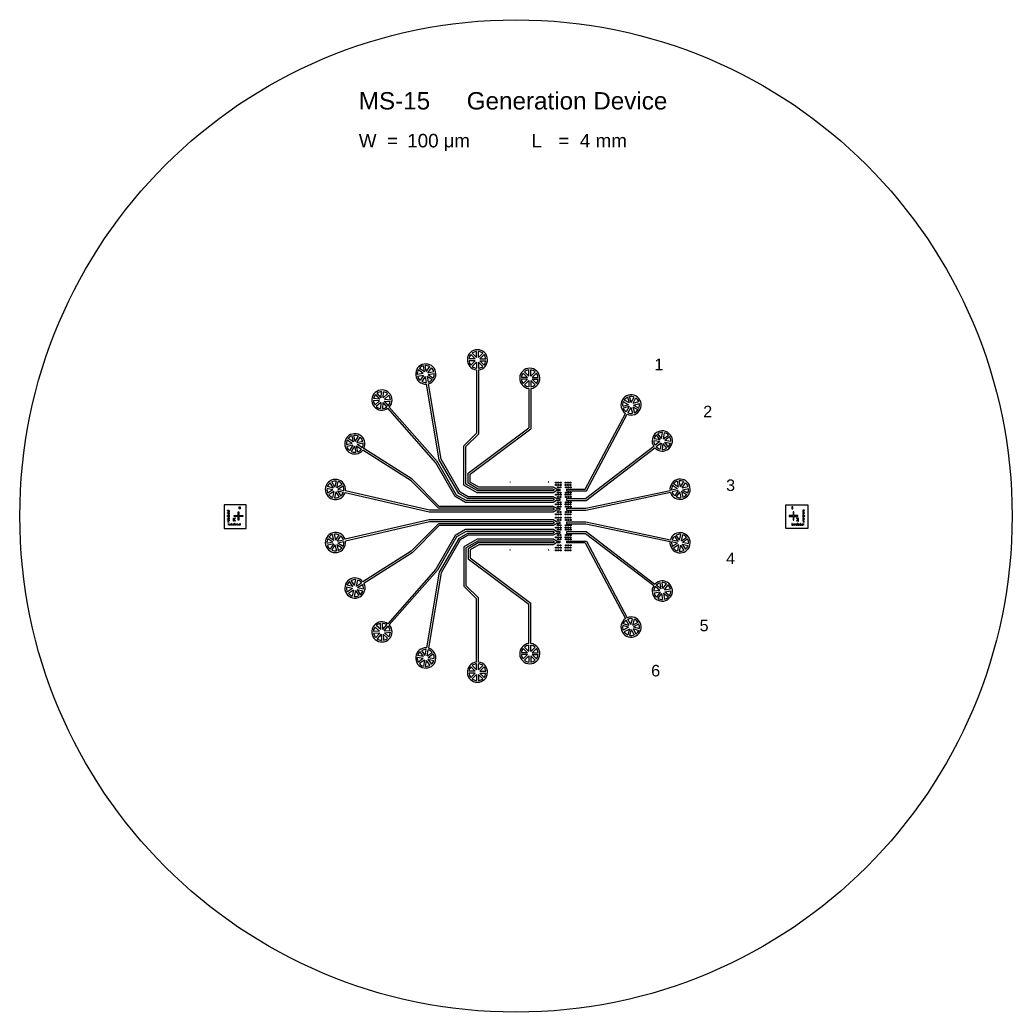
# Model space of a CAD drawing. Header units: millimetres. Extents: x 15269 to 283100, y 18919 to 179261.
# Drawn here: x 229350 to 280850, y 20715 to 72215 of the extents above; entities that cross this region are included whole.
import ezdxf

# ---------------------------------------------------------------- set-up
doc = ezdxf.new("R2010")
doc.units = ezdxf.units.MM
doc.layers.get('0').update_dxf_attribs({"color": 9})
doc.layers.add('Clear', color=140, linetype='Continuous')
doc.layers.add('Opaque', color=30, linetype='Continuous')
doc.styles.get("Standard").update_dxf_attribs({"font": 'arial.ttf'})

msp = doc.modelspace()

# ---------------------------------------------------------------- linework, layer by layer
msp.add_circle((255100, 46465), 25750)
at = {"layer": 'Clear'}
for p, q in [((253050, 54048), (253050, 50760)), ((253150, 54048), (253150, 50719)), ((251120, 49380), (250455, 53311)), ((251215, 49415), (250554, 53328)), ((255766, 53087), (255766, 51037)), ((255866, 53087), (255866, 50987)), ((250940, 49218), (248451, 52054)), ((251022, 49277), (248526, 52120)), ((258695, 47865), (260783, 51792)), ((258755, 47765), (260872, 51745)), ((252617, 48690), (255766, 51037)), ((252717, 48640), (255866, 50987)), ((252401, 50111), (253050, 50760)), ((252501, 50070), (253150, 50719)), ((249718, 48369), (247202, 49972)), ((252401, 48061), (252401, 50111)), ((252501, 48119), (252501, 50070)), ((258708, 47365), (262247, 50081)), ((258742, 47265), (262308, 50001)), ((249655, 48290), (247148, 49887)), ((251944, 47479), (250940, 49218)), ((252017, 47552), (251022, 49277)), ((252131, 47629), (251120, 49380)), ((252204, 47702), (251215, 49415)), ((252617, 48168), (252617, 48690)), ((252717, 48225), (252717, 48640)), ((251080, 46865), (249655, 48290)), ((251121, 46965), (249718, 48369)), ((253087, 47665), (252401, 48061)), ((253114, 47765), (252501, 48119)), ((253141, 47865), (252617, 48168)), ((253168, 47965), (252717, 48225)), ((257027, 47965), (253168, 47965)), ((257200, 47865), (257027, 47965)), ((250595, 46665), (246226, 47675)), ((250606, 46765), (246248, 47772)), ((252487, 47165), (251944, 47479)), ((252514, 47265), (252017, 47552)), ((252587, 47365), (252131, 47629)), ((252614, 47465), (252204, 47702)), ((257027, 47465), (252614, 47465)), ((257027, 47665), (253087, 47665)), ((257014, 47765), (253114, 47765)), ((257014, 47865), (253141, 47865)), ((257100, 47815), (257014, 47865)), ((257100, 47815), (257014, 47765)), ((257200, 47765), (257027, 47665)), ((257200, 47365), (257027, 47465)), ((257200, 47865), (257375, 47865)), ((257375, 47765), (257200, 47765)), ((257375, 47865), (257375, 47765)), ((257725, 47865), (257725, 47765)), ((257725, 47865), (258695, 47865)), ((257725, 47765), (258755, 47765)), ((258720, 46865), (263095, 47795)), ((258731, 46765), (263115, 47697)), ((239956, 47040), (239956, 45820)), ((241101, 47040), (239956, 47040)), ((241101, 45820), (241101, 47040)), ((257014, 46865), (251080, 46865)), ((257027, 46965), (251121, 46965)), ((257027, 47165), (252487, 47165)), ((257014, 47265), (252514, 47265)), ((257014, 47365), (252587, 47365)), ((257100, 47315), (257014, 47365)), ((257100, 47315), (257014, 47265)), ((257100, 46815), (257014, 46865)), ((257200, 47265), (257027, 47165)), ((257200, 46865), (257027, 46965)), ((257200, 47365), (257375, 47365)), ((257375, 47265), (257200, 47265)), ((257200, 46865), (257375, 46865)), ((257375, 47365), (257375, 47265)), ((257375, 46865), (257375, 46765)), ((257725, 47365), (257725, 47265)), ((257725, 47365), (258708, 47365)), ((257725, 47265), (258742, 47265)), ((257725, 46865), (257725, 46765)), ((257725, 46865), (258720, 46865)), ((269100, 47040), (270245, 47040)), ((269100, 45820), (269100, 47040)), ((270245, 47040), (270245, 45820)), ((257027, 46665), (250595, 46665)), ((257014, 46765), (250606, 46765)), ((257100, 46815), (257014, 46765)), ((257200, 46765), (257027, 46665)), ((257375, 46765), (257200, 46765)), ((257725, 46765), (258731, 46765)), ((250595, 46265), (246226, 45256)), ((250606, 46165), (246248, 45159)), ((251080, 46065), (249655, 44640)), ((251121, 45965), (249718, 44562)), ((257027, 46265), (250595, 46265)), ((257014, 46165), (250606, 46165)), ((257014, 46065), (251080, 46065)), ((257027, 45965), (251121, 45965)), ((257100, 46115), (257014, 46165)), ((257100, 46115), (257014, 46065)), ((257200, 46165), (257027, 46265)), ((257200, 46065), (257027, 45965)), ((257200, 46165), (257375, 46165)), ((257375, 46065), (257200, 46065)), ((257375, 46165), (257375, 46065)), ((257725, 46165), (257725, 46065)), ((257725, 46165), (258731, 46165)), ((257725, 46065), (258720, 46065)), ((258720, 46065), (263095, 45135)), ((258731, 46165), (263115, 45233)), ((239956, 45820), (241101, 45820)), ((251944, 45452), (250940, 43712)), ((252017, 45379), (251022, 43654)), ((252487, 45765), (251944, 45452)), ((252514, 45665), (252017, 45379)), ((252587, 45565), (252131, 45302)), ((252614, 45465), (252204, 45229)), ((257027, 45765), (252487, 45765)), ((257014, 45665), (252514, 45665)), ((257014, 45565), (252587, 45565)), ((257027, 45465), (252614, 45465)), ((257100, 45615), (257014, 45665)), ((257100, 45615), (257014, 45565)), ((257200, 45665), (257027, 45765)), ((257200, 45565), (257027, 45465)), ((257200, 45665), (257375, 45665)), ((257375, 45565), (257200, 45565)), ((257375, 45665), (257375, 45565)), ((257725, 45665), (257725, 45565)), ((257725, 45665), (258742, 45665)), ((257725, 45565), (258708, 45565)), ((258708, 45565), (262247, 42850)), ((258742, 45665), (262308, 42929)), ((270245, 45820), (269100, 45820)), ((252131, 45302), (251120, 43550)), ((252204, 45229), (251215, 43516)), ((253087, 45265), (252401, 44869)), ((252401, 44869), (252401, 42820)), ((253114, 45165), (252501, 44811)), ((252501, 44811), (252501, 42861)), ((253141, 45065), (252617, 44763)), ((253168, 44965), (252717, 44705)), ((257027, 45265), (253087, 45265)), ((257014, 45165), (253114, 45165)), ((257014, 45065), (253141, 45065)), ((257027, 44965), (253168, 44965)), ((257100, 45115), (257014, 45165)), ((257100, 45115), (257014, 45065)), ((257200, 45165), (257027, 45265)), ((257200, 45065), (257027, 44965)), ((257200, 45165), (257375, 45165)), ((257375, 45065), (257200, 45065)), ((257375, 45165), (257375, 45065)), ((257725, 45165), (257725, 45065)), ((257725, 45165), (258755, 45165)), ((258695, 45065), (257725, 45065)), ((258695, 45065), (260783, 41138)), ((258755, 45165), (260872, 41185)), ((249655, 44640), (247156, 43048)), ((249718, 44562), (247210, 42964)), ((252617, 44763), (252617, 44240)), ((252717, 44705), (252717, 44290)), ((252717, 44290), (255866, 41944)), ((252617, 44240), (255766, 41893)), ((250940, 43712), (248451, 40877)), ((251022, 43654), (248526, 40811)), ((251120, 43550), (250455, 39619)), ((251215, 43516), (250554, 39603)), ((252401, 42820), (253050, 42170)), ((252501, 42861), (253150, 42211)), ((253050, 38882), (253050, 42170)), ((253150, 38882), (253150, 42211)), ((255766, 39843), (255766, 41893)), ((255866, 39843), (255866, 41944))]:
    msp.add_line(p, q, dxfattribs=at)
for points in [[(257150, 48225), (257200, 48225), (257200, 48175), (257150, 48175)], [(257150, 48100), (257200, 48100), (257200, 48050), (257150, 48050)], [(257260, 47975), (257310, 47975), (257310, 47925), (257260, 47925)], [(257275, 48225), (257325, 48225), (257325, 48175), (257275, 48175)], [(257275, 48100), (257325, 48100), (257325, 48050), (257275, 48050)], [(257385, 47975), (257435, 47975), (257435, 47925), (257385, 47925)], [(257400, 48225), (257450, 48225), (257450, 48175), (257400, 48175)], [(257400, 48100), (257450, 48100), (257450, 48050), (257400, 48050)], [(257650, 48225), (257700, 48225), (257700, 48175), (257650, 48175)], [(257650, 48100), (257700, 48100), (257700, 48050), (257650, 48050)], [(257665, 47975), (257715, 47975), (257715, 47925), (257665, 47925)], [(257775, 48225), (257825, 48225), (257825, 48175), (257775, 48175)], [(257775, 48100), (257825, 48100), (257825, 48050), (257775, 48050)], [(257790, 47975), (257840, 47975), (257840, 47925), (257790, 47925)], [(257900, 48225), (257950, 48225), (257950, 48175), (257900, 48175)], [(257900, 48100), (257950, 48100), (257950, 48050), (257900, 48050)], [(257915, 47975), (257965, 47975), (257965, 47925), (257915, 47925)], [(257150, 47590), (257200, 47590), (257200, 47540), (257150, 47540)], [(257260, 47705), (257310, 47705), (257310, 47655), (257260, 47655)], [(257260, 47475), (257310, 47475), (257310, 47425), (257260, 47425)], [(257275, 47590), (257325, 47590), (257325, 47540), (257275, 47540)], [(257385, 47705), (257435, 47705), (257435, 47655), (257385, 47655)], [(257385, 47475), (257435, 47475), (257435, 47425), (257385, 47425)], [(257400, 47590), (257450, 47590), (257450, 47540), (257400, 47540)], [(257650, 47590), (257700, 47590), (257700, 47540), (257650, 47540)], [(257665, 47705), (257715, 47705), (257715, 47655), (257665, 47655)], [(257665, 47475), (257715, 47475), (257715, 47425), (257665, 47425)], [(257775, 47590), (257825, 47590), (257825, 47540), (257775, 47540)], [(257790, 47705), (257840, 47705), (257840, 47655), (257790, 47655)], [(257790, 47475), (257840, 47475), (257840, 47425), (257790, 47425)], [(257900, 47590), (257950, 47590), (257950, 47540), (257900, 47540)], [(257915, 47705), (257965, 47705), (257965, 47655), (257915, 47655)], [(257915, 47475), (257965, 47475), (257965, 47425), (257915, 47425)], [(257150, 47090), (257200, 47090), (257200, 47040), (257150, 47040)], [(257260, 47205), (257310, 47205), (257310, 47155), (257260, 47155)], [(257260, 46975), (257310, 46975), (257310, 46925), (257260, 46925)], [(257275, 47090), (257325, 47090), (257325, 47040), (257275, 47040)], [(257385, 47205), (257435, 47205), (257435, 47155), (257385, 47155)], [(257385, 46975), (257435, 46975), (257435, 46925), (257385, 46925)], [(257400, 47090), (257450, 47090), (257450, 47040), (257400, 47040)], [(257650, 47090), (257700, 47090), (257700, 47040), (257650, 47040)], [(257665, 47205), (257715, 47205), (257715, 47155), (257665, 47155)], [(257665, 46975), (257715, 46975), (257715, 46925), (257665, 46925)], [(257775, 47090), (257825, 47090), (257825, 47040), (257775, 47040)], [(257790, 47205), (257840, 47205), (257840, 47155), (257790, 47155)], [(257790, 46975), (257840, 46975), (257840, 46925), (257790, 46925)], [(257900, 47090), (257950, 47090), (257950, 47040), (257900, 47040)], [(257915, 47205), (257965, 47205), (257965, 47155), (257915, 47155)], [(257915, 46975), (257965, 46975), (257965, 46925), (257915, 46925)], [(257150, 46580), (257200, 46580), (257200, 46530), (257150, 46530)], [(257150, 46400), (257200, 46400), (257200, 46350), (257150, 46350)], [(257260, 46705), (257310, 46705), (257310, 46655), (257260, 46655)], [(257275, 46580), (257325, 46580), (257325, 46530), (257275, 46530)], [(257275, 46400), (257325, 46400), (257325, 46350), (257275, 46350)], [(257385, 46705), (257435, 46705), (257435, 46655), (257385, 46655)], [(257400, 46580), (257450, 46580), (257450, 46530), (257400, 46530)], [(257400, 46400), (257450, 46400), (257450, 46350), (257400, 46350)], [(257650, 46580), (257700, 46580), (257700, 46530), (257650, 46530)], [(257650, 46400), (257700, 46400), (257700, 46350), (257650, 46350)], [(257665, 46705), (257715, 46705), (257715, 46655), (257665, 46655)], [(257775, 46580), (257825, 46580), (257825, 46530), (257775, 46530)], [(257775, 46400), (257825, 46400), (257825, 46350), (257775, 46350)], [(257790, 46705), (257840, 46705), (257840, 46655), (257790, 46655)], [(257900, 46580), (257950, 46580), (257950, 46530), (257900, 46530)], [(257900, 46400), (257950, 46400), (257950, 46350), (257900, 46350)], [(257915, 46705), (257965, 46705), (257965, 46655), (257915, 46655)], [(257150, 45890), (257200, 45890), (257200, 45840), (257150, 45840)], [(257260, 46275), (257310, 46275), (257310, 46225), (257260, 46225)], [(257260, 46005), (257310, 46005), (257310, 45955), (257260, 45955)], [(257275, 45890), (257325, 45890), (257325, 45840), (257275, 45840)], [(257385, 46275), (257435, 46275), (257435, 46225), (257385, 46225)], [(257385, 46005), (257435, 46005), (257435, 45955), (257385, 45955)], [(257400, 45890), (257450, 45890), (257450, 45840), (257400, 45840)], [(257650, 45890), (257700, 45890), (257700, 45840), (257650, 45840)], [(257665, 46275), (257715, 46275), (257715, 46225), (257665, 46225)], [(257665, 46005), (257715, 46005), (257715, 45955), (257665, 45955)], [(257775, 45890), (257825, 45890), (257825, 45840), (257775, 45840)], [(257790, 46275), (257840, 46275), (257840, 46225), (257790, 46225)], [(257790, 46005), (257840, 46005), (257840, 45955), (257790, 45955)], [(257900, 45890), (257950, 45890), (257950, 45840), (257900, 45840)], [(257915, 46275), (257965, 46275), (257965, 46225), (257915, 46225)], [(257915, 46005), (257965, 46005), (257965, 45955), (257915, 45955)], [(257150, 45390), (257200, 45390), (257200, 45340), (257150, 45340)], [(257260, 45775), (257310, 45775), (257310, 45725), (257260, 45725)], [(257260, 45505), (257310, 45505), (257310, 45455), (257260, 45455)], [(257275, 45390), (257325, 45390), (257325, 45340), (257275, 45340)], [(257385, 45775), (257435, 45775), (257435, 45725), (257385, 45725)], [(257385, 45505), (257435, 45505), (257435, 45455), (257385, 45455)], [(257400, 45390), (257450, 45390), (257450, 45340), (257400, 45340)], [(257650, 45390), (257700, 45390), (257700, 45340), (257650, 45340)], [(257665, 45775), (257715, 45775), (257715, 45725), (257665, 45725)], [(257665, 45505), (257715, 45505), (257715, 45455), (257665, 45455)], [(257775, 45390), (257825, 45390), (257825, 45340), (257775, 45340)], [(257790, 45775), (257840, 45775), (257840, 45725), (257790, 45725)], [(257790, 45505), (257840, 45505), (257840, 45455), (257790, 45455)], [(257900, 45390), (257950, 45390), (257950, 45340), (257900, 45340)], [(257915, 45775), (257965, 45775), (257965, 45725), (257915, 45725)], [(257915, 45505), (257965, 45505), (257965, 45455), (257915, 45455)], [(257150, 44840), (257200, 44840), (257200, 44790), (257150, 44790)], [(257260, 45275), (257310, 45275), (257310, 45225), (257260, 45225)], [(257260, 44965), (257310, 44965), (257310, 44915), (257260, 44915)], [(257275, 44840), (257325, 44840), (257325, 44790), (257275, 44790)], [(257385, 45275), (257435, 45275), (257435, 45225), (257385, 45225)], [(257385, 44965), (257435, 44965), (257435, 44915), (257385, 44915)], [(257400, 44840), (257450, 44840), (257450, 44790), (257400, 44790)], [(257650, 44840), (257700, 44840), (257700, 44790), (257650, 44790)], [(257665, 45275), (257715, 45275), (257715, 45225), (257665, 45225)], [(257665, 44965), (257715, 44965), (257715, 44915), (257665, 44915)], [(257775, 44840), (257825, 44840), (257825, 44790), (257775, 44790)], [(257790, 45275), (257840, 45275), (257840, 45225), (257790, 45225)], [(257790, 44965), (257840, 44965), (257840, 44915), (257790, 44915)], [(257900, 44840), (257950, 44840), (257950, 44790), (257900, 44790)], [(257915, 45275), (257965, 45275), (257965, 45225), (257915, 45225)], [(257915, 44965), (257965, 44965), (257965, 44915), (257915, 44915)], [(257150, 44715), (257200, 44715), (257200, 44665), (257150, 44665)], [(257275, 44715), (257325, 44715), (257325, 44665), (257275, 44665)], [(257400, 44715), (257450, 44715), (257450, 44665), (257400, 44665)], [(257650, 44715), (257700, 44715), (257700, 44665), (257650, 44665)], [(257775, 44715), (257825, 44715), (257825, 44665), (257775, 44665)], [(257900, 44715), (257950, 44715), (257950, 44665), (257900, 44665)]]:
    msp.add_lwpolyline(points, close=True, dxfattribs=at)
for centre, start, end in [((253100, 54571), 275.465, 264.535), ((250417, 53835), 285.0601, 274.13), ((255816, 53610), 275.465, 264.535), ((248144, 52480), 316.7351, 305.8051), ((261073, 52230), 247.465, 236.535), ((246734, 50210), 332.962, 322.032), ((262692, 50359), 222.965, 212.035), ((245728, 47841), 352.4577, 341.5276), ((263616, 47855), 197.465, 186.535), ((245728, 45090), 18.4724, 7.5423), ((263616, 45076), 173.465, 162.535), ((246742, 42725), 37.968, 27.038), ((262692, 42571), 147.965, 137.035), ((261073, 40701), 123.465, 112.535), ((248144, 40451), 54.1949, 43.2649), ((255816, 39321), 95.465, 84.535), ((250417, 39096), 85.87, 74.9399), ((253100, 38360), 95.465, 84.535)]:
    msp.add_arc(centre, 525, start, end, dxfattribs=at)
at = {"layer": 'Opaque'}
for p, q in [((252980, 54621), (252664, 54621)), ((252980, 54621), (252757, 54844)), ((253050, 54691), (252827, 54915)), ((253050, 54691), (253050, 55007)), ((253150, 54691), (253150, 55007)), ((253150, 54691), (253374, 54915)), ((253221, 54621), (253444, 54844)), ((253221, 54621), (253537, 54621)), ((250348, 53945), (250090, 54128)), ((250348, 53945), (250295, 54257)), ((250446, 53962), (250394, 54273)), ((250446, 53962), (250629, 54219)), ((250528, 53904), (250711, 54161)), ((252980, 54521), (252664, 54521)), ((252980, 54521), (252757, 54297)), ((253050, 54450), (252827, 54227)), ((253050, 54450), (253050, 54134)), ((253150, 54450), (253374, 54227)), ((253150, 54450), (253150, 54134)), ((253221, 54521), (253444, 54297)), ((253221, 54521), (253537, 54521)), ((250290, 53864), (249979, 53811)), ((250307, 53765), (249995, 53713)), ((250290, 53864), (250033, 54047)), ((250307, 53765), (250124, 53508)), ((250388, 53708), (250205, 53450)), ((250388, 53708), (250441, 53396)), ((250487, 53724), (250744, 53541)), ((250487, 53724), (250539, 53413)), ((250528, 53904), (250839, 53957)), ((250544, 53806), (250856, 53858)), ((250544, 53806), (250802, 53623)), ((255695, 53660), (255379, 53660)), ((255695, 53560), (255379, 53560)), ((255695, 53660), (255472, 53883)), ((255695, 53560), (255472, 53337)), ((255766, 53730), (255543, 53954)), ((255766, 53730), (255766, 54046)), ((255866, 53730), (255866, 54046)), ((255866, 53730), (256089, 53954)), ((255936, 53660), (256160, 53883)), ((255936, 53660), (256252, 53660)), ((255936, 53560), (256160, 53337)), ((255936, 53560), (256252, 53560)), ((255766, 53489), (255543, 53266)), ((255766, 53489), (255766, 53174)), ((255866, 53489), (256089, 53266)), ((255866, 53489), (255866, 53174)), ((248027, 52537), (247712, 52558)), ((248027, 52537), (247819, 52775)), ((248102, 52603), (247894, 52841)), ((248102, 52603), (248123, 52918)), ((248202, 52597), (248222, 52912)), ((248202, 52597), (248439, 52805)), ((248268, 52522), (248505, 52730)), ((260990, 52331), (260897, 52633)), ((261085, 52360), (260993, 52662)), ((261085, 52360), (261234, 52639)), ((261173, 52313), (261322, 52592)), ((248021, 52438), (247705, 52458)), ((248021, 52438), (247783, 52229)), ((248086, 52363), (247849, 52154)), ((248086, 52363), (248066, 52047)), ((248186, 52356), (248165, 52041)), ((248186, 52356), (248394, 52119)), ((248261, 52422), (248576, 52401)), ((248261, 52422), (248469, 52185)), ((248268, 52522), (248583, 52501)), ((260943, 52242), (260641, 52150)), ((260943, 52242), (260664, 52391)), ((260972, 52147), (260670, 52055)), ((260990, 52331), (260711, 52479)), ((260972, 52147), (260824, 51868)), ((261060, 52100), (260912, 51821)), ((261060, 52100), (261153, 51798)), ((261156, 52129), (261435, 51981)), ((261156, 52129), (261248, 51827)), ((261173, 52313), (261475, 52405)), ((261203, 52217), (261505, 52310)), ((261203, 52217), (261481, 52069)), ((246659, 50317), (246393, 50487)), ((246659, 50317), (246591, 50626)), ((246757, 50339), (246688, 50647)), ((246757, 50339), (246926, 50605)), ((246841, 50285), (247011, 50552)), ((262579, 50424), (262387, 50675)), ((262658, 50485), (262466, 50736)), ((262658, 50485), (262700, 50798)), ((262757, 50472), (262799, 50785)), ((262757, 50472), (263008, 50664)), ((262818, 50393), (263069, 50585)), ((246605, 50233), (246297, 50165)), ((246627, 50136), (246319, 50067)), ((246605, 50233), (246339, 50403)), ((246627, 50136), (246457, 49869)), ((246711, 50082), (246542, 49816)), ((246711, 50082), (246780, 49774)), ((246809, 50104), (246877, 49795)), ((246809, 50104), (247075, 49934)), ((246841, 50285), (247149, 50354)), ((246862, 50188), (247171, 50256)), ((246862, 50188), (247129, 50018)), ((262566, 50325), (262253, 50367)), ((262579, 50424), (262266, 50465)), ((262566, 50325), (262316, 50133)), ((262627, 50246), (262376, 50054)), ((262627, 50246), (262586, 49933)), ((262726, 50233), (262685, 49920)), ((262726, 50233), (262918, 49982)), ((262805, 50294), (262997, 50043)), ((262805, 50294), (263118, 50253)), ((262818, 50393), (263131, 50352)), ((245622, 47917), (245314, 47988)), ((245622, 47917), (245454, 48185)), ((245706, 47969), (245539, 48237)), ((245706, 47969), (245777, 48277)), ((245803, 47947), (245875, 48255)), ((245803, 47947), (246071, 48114)), ((245856, 47862), (246124, 48030)), ((263488, 47879), (263223, 48051)), ((263542, 47962), (263277, 48134)), ((263542, 47962), (263477, 48271)), ((263640, 47983), (263574, 48292)), ((263640, 47983), (263812, 48248)), ((263724, 47929), (263896, 48194)), ((263724, 47929), (264033, 47994)), ((263744, 47831), (264053, 47897)), ((245599, 47819), (245291, 47890)), ((245599, 47819), (245331, 47652)), ((245652, 47735), (245384, 47567)), ((245652, 47735), (245581, 47427)), ((245749, 47712), (245678, 47404)), ((245749, 47712), (245917, 47444)), ((245834, 47765), (246001, 47497)), ((245834, 47765), (246142, 47694)), ((245856, 47862), (246164, 47791)), ((263488, 47879), (263179, 47813)), ((263509, 47781), (263200, 47715)), ((263509, 47781), (263337, 47516)), ((263592, 47727), (263420, 47462)), ((263592, 47727), (263658, 47418)), ((263690, 47747), (263756, 47438)), ((263690, 47747), (263955, 47575)), ((263744, 47831), (264009, 47659)), ((240733, 46840), (240733, 46940)), ((240733, 46940), (240745, 46940)), ((240745, 46940), (240745, 46840)), ((240770, 46840), (240770, 46940)), ((240770, 46940), (240782, 46940)), ((240782, 46940), (240782, 46840)), ((269431, 46940), (269419, 46940)), ((269419, 46940), (269419, 46840)), ((269431, 46840), (269431, 46940)), ((269468, 46940), (269456, 46940)), ((269456, 46940), (269456, 46840)), ((269468, 46840), (269468, 46940)), ((240106, 46459), (240106, 46471)), ((240106, 46471), (240206, 46471)), ((240206, 46459), (240106, 46459)), ((240131, 46759), (240131, 46771)), ((240131, 46771), (240206, 46771)), ((240206, 46759), (240131, 46759)), ((240131, 46609), (240131, 46621)), ((240131, 46621), (240206, 46621)), ((240206, 46609), (240131, 46609)), ((240156, 46729), (240156, 46741)), ((240156, 46741), (240206, 46741)), ((240206, 46729), (240156, 46729)), ((240156, 46699), (240156, 46711)), ((240156, 46711), (240206, 46711)), ((240206, 46699), (240156, 46699)), ((240156, 46669), (240156, 46681)), ((240156, 46681), (240206, 46681)), ((240206, 46669), (240156, 46669)), ((240156, 46639), (240156, 46651)), ((240156, 46651), (240206, 46651)), ((240206, 46639), (240156, 46639)), ((240156, 46579), (240156, 46591)), ((240156, 46591), (240206, 46591)), ((240206, 46579), (240156, 46579)), ((240156, 46549), (240156, 46561)), ((240156, 46561), (240206, 46561)), ((240206, 46549), (240156, 46549)), ((240156, 46519), (240156, 46531)), ((240156, 46531), (240206, 46531)), ((240206, 46519), (240156, 46519)), ((240156, 46489), (240156, 46501)), ((240156, 46501), (240206, 46501)), ((240206, 46489), (240156, 46489)), ((240156, 46429), (240156, 46441)), ((240156, 46441), (240206, 46441)), ((240206, 46429), (240156, 46429)), ((240156, 46399), (240156, 46411)), ((240156, 46411), (240206, 46411)), ((240206, 46399), (240156, 46399)), ((240156, 46369), (240156, 46381)), ((240156, 46381), (240206, 46381)), ((240206, 46369), (240156, 46369)), ((240156, 46339), (240156, 46351)), ((240156, 46351), (240206, 46351)), ((240206, 46771), (240206, 46759)), ((240206, 46741), (240206, 46729)), ((240206, 46711), (240206, 46699)), ((240206, 46681), (240206, 46669)), ((240206, 46651), (240206, 46639)), ((240206, 46621), (240206, 46609)), ((240206, 46591), (240206, 46579)), ((240206, 46561), (240206, 46549)), ((240206, 46531), (240206, 46519)), ((240206, 46501), (240206, 46489)), ((240206, 46471), (240206, 46459)), ((240206, 46441), (240206, 46429)), ((240206, 46411), (240206, 46399)), ((240206, 46381), (240206, 46369)), ((240206, 46351), (240206, 46339)), ((240432, 46352), (240452, 46352)), ((240432, 46202), (240432, 46352)), ((240452, 46291), (240523, 46362)), ((240452, 46352), (240452, 46291)), ((240474, 46487), (240674, 46487)), ((240474, 46443), (240474, 46487)), ((240674, 46443), (240474, 46443)), ((240523, 46362), (240537, 46348)), ((240674, 46487), (240674, 46687)), ((240674, 46687), (240718, 46687)), ((240674, 46243), (240674, 46443)), ((240718, 46687), (240718, 46487)), ((240718, 46487), (240918, 46487)), ((240918, 46443), (240718, 46443)), ((240718, 46443), (240718, 46243)), ((240745, 46840), (240733, 46840)), ((240782, 46840), (240770, 46840)), ((240918, 46487), (240918, 46443)), ((269483, 46487), (269283, 46487)), ((269283, 46487), (269283, 46443)), ((269283, 46443), (269483, 46443)), ((269419, 46840), (269431, 46840)), ((269456, 46840), (269468, 46840)), ((269527, 46687), (269483, 46687)), ((269483, 46687), (269483, 46487)), ((269483, 46443), (269483, 46243)), ((269527, 46487), (269527, 46687)), ((269727, 46487), (269527, 46487)), ((269527, 46243), (269527, 46443)), ((269527, 46443), (269727, 46443)), ((269677, 46362), (269663, 46348)), ((269748, 46291), (269677, 46362)), ((269727, 46443), (269727, 46487)), ((269768, 46352), (269748, 46352)), ((269748, 46352), (269748, 46291)), ((269768, 46202), (269768, 46352)), ((270070, 46771), (269995, 46771)), ((269995, 46771), (269995, 46759)), ((269995, 46759), (270070, 46759)), ((270045, 46741), (269995, 46741)), ((269995, 46741), (269995, 46729)), ((269995, 46729), (270045, 46729)), ((270045, 46711), (269995, 46711)), ((269995, 46711), (269995, 46699)), ((269995, 46699), (270045, 46699)), ((270045, 46681), (269995, 46681)), ((269995, 46681), (269995, 46669)), ((269995, 46669), (270045, 46669)), ((270045, 46651), (269995, 46651)), ((269995, 46651), (269995, 46639)), ((269995, 46639), (270045, 46639)), ((270070, 46621), (269995, 46621)), ((269995, 46621), (269995, 46609)), ((269995, 46609), (270070, 46609)), ((270045, 46591), (269995, 46591)), ((269995, 46591), (269995, 46579)), ((269995, 46579), (270045, 46579)), ((270045, 46561), (269995, 46561)), ((269995, 46561), (269995, 46549)), ((269995, 46549), (270045, 46549)), ((270045, 46531), (269995, 46531)), ((269995, 46531), (269995, 46519)), ((269995, 46519), (270045, 46519)), ((270045, 46501), (269995, 46501)), ((269995, 46501), (269995, 46489)), ((269995, 46489), (270045, 46489)), ((270095, 46471), (269995, 46471)), ((269995, 46471), (269995, 46459)), ((269995, 46459), (270095, 46459)), ((270045, 46441), (269995, 46441)), ((269995, 46441), (269995, 46429)), ((269995, 46429), (270045, 46429)), ((270045, 46411), (269995, 46411)), ((269995, 46411), (269995, 46399)), ((269995, 46399), (270045, 46399)), ((270045, 46381), (269995, 46381)), ((269995, 46381), (269995, 46369)), ((269995, 46369), (270045, 46369)), ((270045, 46351), (269995, 46351)), ((269995, 46351), (269995, 46339)), ((270045, 46729), (270045, 46741)), ((270045, 46699), (270045, 46711)), ((270045, 46669), (270045, 46681)), ((270045, 46639), (270045, 46651)), ((270045, 46579), (270045, 46591)), ((270045, 46549), (270045, 46561)), ((270045, 46519), (270045, 46531)), ((270045, 46489), (270045, 46501)), ((270045, 46429), (270045, 46441)), ((270045, 46399), (270045, 46411)), ((270045, 46369), (270045, 46381)), ((270045, 46339), (270045, 46351)), ((270070, 46759), (270070, 46771)), ((270070, 46609), (270070, 46621)), ((270095, 46459), (270095, 46471)), ((240131, 46309), (240131, 46321)), ((240131, 46321), (240206, 46321)), ((240206, 46309), (240131, 46309)), ((240131, 46159), (240131, 46171)), ((240131, 46171), (240206, 46171)), ((240206, 46159), (240131, 46159)), ((240206, 46339), (240156, 46339)), ((240156, 46279), (240156, 46291)), ((240156, 46291), (240206, 46291)), ((240206, 46279), (240156, 46279)), ((240156, 46249), (240156, 46261)), ((240156, 46261), (240206, 46261)), ((240206, 46249), (240156, 46249)), ((240156, 46219), (240156, 46231)), ((240156, 46231), (240206, 46231)), ((240206, 46219), (240156, 46219)), ((240156, 46189), (240156, 46201)), ((240156, 46201), (240206, 46201)), ((240206, 46189), (240156, 46189)), ((240171, 45995), (240171, 46070)), ((240171, 46070), (240183, 46070)), ((240183, 45995), (240171, 45995)), ((240183, 46070), (240183, 45995)), ((240201, 45995), (240201, 46045)), ((240201, 46045), (240213, 46045)), ((240213, 45995), (240201, 45995)), ((240206, 46321), (240206, 46309)), ((240206, 46291), (240206, 46279)), ((240206, 46261), (240206, 46249)), ((240206, 46231), (240206, 46219)), ((240206, 46201), (240206, 46189)), ((240206, 46171), (240206, 46159)), ((240213, 46045), (240213, 45995)), ((240231, 45995), (240231, 46045)), ((240231, 46045), (240243, 46045)), ((240243, 45995), (240231, 45995)), ((240243, 46045), (240243, 45995)), ((240261, 45995), (240261, 46045)), ((240261, 46045), (240273, 46045)), ((240273, 45995), (240261, 45995)), ((240273, 46045), (240273, 45995)), ((240291, 45995), (240291, 46045)), ((240291, 46045), (240303, 46045)), ((240303, 45995), (240291, 45995)), ((240303, 46045), (240303, 45995)), ((240321, 45995), (240321, 46070)), ((240321, 46070), (240333, 46070)), ((240333, 45995), (240321, 45995)), ((240333, 46070), (240333, 45995)), ((240351, 45995), (240351, 46045)), ((240351, 46045), (240363, 46045)), ((240363, 45995), (240351, 45995)), ((240363, 46045), (240363, 45995)), ((240381, 45995), (240381, 46045)), ((240381, 46045), (240393, 46045)), ((240393, 45995), (240381, 45995)), ((240393, 46045), (240393, 45995)), ((240411, 45995), (240411, 46045)), ((240411, 46045), (240423, 46045)), ((240423, 45995), (240411, 45995)), ((240423, 46045), (240423, 45995)), ((240452, 46202), (240432, 46202)), ((240441, 45995), (240441, 46045)), ((240441, 46045), (240453, 46045)), ((240453, 45995), (240441, 45995)), ((240452, 46263), (240452, 46202)), ((240452, 46263), (240523, 46192)), ((240453, 46045), (240453, 45995)), ((240467, 46277), (240537, 46348)), ((240467, 46277), (240537, 46206)), ((240471, 45995), (240471, 46095)), ((240471, 46095), (240483, 46095)), ((240483, 45995), (240471, 45995)), ((240483, 46095), (240483, 45995)), ((240501, 45995), (240501, 46045)), ((240501, 46045), (240513, 46045)), ((240513, 45995), (240501, 45995)), ((240513, 46045), (240513, 45995)), ((240523, 46192), (240537, 46206)), ((240531, 45995), (240531, 46045)), ((240531, 46045), (240543, 46045)), ((240543, 45995), (240531, 45995)), ((240543, 46045), (240543, 45995)), ((240561, 45995), (240561, 46045)), ((240561, 46045), (240573, 46045)), ((240573, 45995), (240561, 45995)), ((240573, 46045), (240573, 45995)), ((240591, 45995), (240591, 46045)), ((240591, 46045), (240603, 46045)), ((240603, 45995), (240591, 45995)), ((240603, 46045), (240603, 45995)), ((240621, 45995), (240621, 46070)), ((240621, 46070), (240633, 46070)), ((240633, 45995), (240621, 45995)), ((240633, 46070), (240633, 45995)), ((240651, 45995), (240651, 46045)), ((240651, 46045), (240663, 46045)), ((240663, 45995), (240651, 45995)), ((240663, 46045), (240663, 45995)), ((240718, 46243), (240674, 46243)), ((240681, 45995), (240681, 46045)), ((240681, 46045), (240693, 46045)), ((240693, 45995), (240681, 45995)), ((240693, 46045), (240693, 45995)), ((240711, 45995), (240711, 46045)), ((240711, 46045), (240723, 46045)), ((240723, 45995), (240711, 45995)), ((240723, 46045), (240723, 45995)), ((240741, 45995), (240741, 46045)), ((240741, 46045), (240753, 46045)), ((240753, 45995), (240741, 45995)), ((240753, 46045), (240753, 45995)), ((240771, 45995), (240771, 46070)), ((240771, 46070), (240783, 46070)), ((240783, 45995), (240771, 45995)), ((240783, 46070), (240783, 45995)), ((269430, 46070), (269418, 46070)), ((269418, 46070), (269418, 45995)), ((269418, 45995), (269430, 45995)), ((269430, 45995), (269430, 46070)), ((269460, 46045), (269448, 46045)), ((269448, 46045), (269448, 45995)), ((269448, 45995), (269460, 45995)), ((269460, 45995), (269460, 46045)), ((269490, 46045), (269478, 46045)), ((269478, 46045), (269478, 45995)), ((269478, 45995), (269490, 45995)), ((269483, 46243), (269527, 46243)), ((269490, 45995), (269490, 46045)), ((269520, 46045), (269508, 46045)), ((269508, 46045), (269508, 45995)), ((269508, 45995), (269520, 45995)), ((269520, 45995), (269520, 46045)), ((269550, 46045), (269538, 46045)), ((269538, 46045), (269538, 45995)), ((269538, 45995), (269550, 45995)), ((269550, 45995), (269550, 46045)), ((269580, 46070), (269568, 46070)), ((269568, 46070), (269568, 45995)), ((269568, 45995), (269580, 45995)), ((269580, 45995), (269580, 46070)), ((269610, 46045), (269598, 46045)), ((269598, 46045), (269598, 45995)), ((269598, 45995), (269610, 45995)), ((269610, 45995), (269610, 46045)), ((269640, 46045), (269628, 46045)), ((269628, 46045), (269628, 45995)), ((269628, 45995), (269640, 45995)), ((269640, 45995), (269640, 46045)), ((269670, 46045), (269658, 46045)), ((269658, 46045), (269658, 45995)), ((269658, 45995), (269670, 45995)), ((269734, 46277), (269663, 46348)), ((269734, 46277), (269663, 46206)), ((269677, 46192), (269663, 46206)), ((269670, 45995), (269670, 46045)), ((269748, 46263), (269677, 46192)), ((269700, 46045), (269688, 46045)), ((269688, 46045), (269688, 45995)), ((269688, 45995), (269700, 45995)), ((269700, 45995), (269700, 46045)), ((269730, 46095), (269718, 46095)), ((269718, 46095), (269718, 45995)), ((269718, 45995), (269730, 45995)), ((269730, 45995), (269730, 46095)), ((269748, 46263), (269748, 46202)), ((269748, 46202), (269768, 46202)), ((269760, 46045), (269748, 46045)), ((269748, 46045), (269748, 45995)), ((269748, 45995), (269760, 45995)), ((269760, 45995), (269760, 46045)), ((269790, 46045), (269778, 46045)), ((269778, 46045), (269778, 45995)), ((269778, 45995), (269790, 45995)), ((269790, 45995), (269790, 46045)), ((269820, 46045), (269808, 46045)), ((269808, 46045), (269808, 45995)), ((269808, 45995), (269820, 45995)), ((269820, 45995), (269820, 46045)), ((269850, 46045), (269838, 46045)), ((269838, 46045), (269838, 45995)), ((269838, 45995), (269850, 45995)), ((269850, 45995), (269850, 46045)), ((269880, 46070), (269868, 46070)), ((269868, 46070), (269868, 45995)), ((269868, 45995), (269880, 45995)), ((269880, 45995), (269880, 46070)), ((269910, 46045), (269898, 46045)), ((269898, 46045), (269898, 45995)), ((269898, 45995), (269910, 45995)), ((269910, 45995), (269910, 46045)), ((269940, 46045), (269928, 46045)), ((269928, 46045), (269928, 45995)), ((269928, 45995), (269940, 45995)), ((269940, 45995), (269940, 46045)), ((269970, 46045), (269958, 46045)), ((269958, 46045), (269958, 45995)), ((269958, 45995), (269970, 45995)), ((269970, 45995), (269970, 46045)), ((270000, 46045), (269988, 46045)), ((269988, 46045), (269988, 45995)), ((269988, 45995), (270000, 45995)), ((269995, 46339), (270045, 46339)), ((270070, 46321), (269995, 46321)), ((269995, 46321), (269995, 46309)), ((269995, 46309), (270070, 46309)), ((270045, 46291), (269995, 46291)), ((269995, 46291), (269995, 46279)), ((269995, 46279), (270045, 46279)), ((270045, 46261), (269995, 46261)), ((269995, 46261), (269995, 46249)), ((269995, 46249), (270045, 46249)), ((270045, 46231), (269995, 46231)), ((269995, 46231), (269995, 46219)), ((269995, 46219), (270045, 46219)), ((270045, 46201), (269995, 46201)), ((269995, 46201), (269995, 46189)), ((269995, 46189), (270045, 46189)), ((270070, 46171), (269995, 46171)), ((269995, 46171), (269995, 46159)), ((269995, 46159), (270070, 46159)), ((270000, 45995), (270000, 46045)), ((270030, 46070), (270018, 46070)), ((270018, 46070), (270018, 45995)), ((270018, 45995), (270030, 45995)), ((270030, 45995), (270030, 46070)), ((270045, 46279), (270045, 46291)), ((270045, 46249), (270045, 46261)), ((270045, 46219), (270045, 46231)), ((270045, 46189), (270045, 46201)), ((270070, 46309), (270070, 46321)), ((270070, 46159), (270070, 46171)), ((245652, 45196), (245384, 45363)), ((245652, 45196), (245581, 45504)), ((245749, 45218), (245678, 45526)), ((245749, 45218), (245917, 45486)), ((245834, 45165), (246001, 45433)), ((263509, 45150), (263337, 45415)), ((263592, 45204), (263420, 45469)), ((263592, 45204), (263658, 45513)), ((263690, 45183), (263756, 45492)), ((263690, 45183), (263955, 45355)), ((245599, 45111), (245291, 45040)), ((245622, 45014), (245314, 44943)), ((245599, 45111), (245331, 45279)), ((245622, 45014), (245454, 44746)), ((245706, 44961), (245539, 44693)), ((245706, 44961), (245777, 44653)), ((245803, 44983), (246071, 44816)), ((245803, 44983), (245875, 44676)), ((245834, 45165), (246142, 45236)), ((245856, 45068), (246164, 45139)), ((245856, 45068), (246124, 44901)), ((263488, 45052), (263179, 45118)), ((263509, 45150), (263200, 45215)), ((263488, 45052), (263223, 44880)), ((263542, 44968), (263277, 44796)), ((263542, 44968), (263477, 44659)), ((263640, 44947), (263574, 44638)), ((263640, 44947), (263812, 44683)), ((263724, 45002), (264033, 44936)), ((263724, 45002), (263896, 44737)), ((263744, 45099), (264009, 45272)), ((263744, 45099), (264053, 45034)), ((246614, 42703), (246305, 42771)), ((246636, 42800), (246327, 42869)), ((246636, 42800), (246466, 43067)), ((246720, 42854), (246550, 43120)), ((246720, 42854), (246788, 43162)), ((246817, 42832), (246886, 43141)), ((246817, 42832), (247084, 43002)), ((246871, 42748), (247137, 42918)), ((246871, 42748), (247179, 42680)), ((262566, 42605), (262316, 42798)), ((262627, 42684), (262376, 42877)), ((262627, 42684), (262586, 42998)), ((262726, 42697), (262685, 43011)), ((262726, 42697), (262918, 42948)), ((262805, 42637), (262997, 42887)), ((246614, 42703), (246347, 42533)), ((246668, 42619), (246401, 42449)), ((246668, 42619), (246599, 42310)), ((246765, 42597), (246697, 42289)), ((246765, 42597), (246935, 42331)), ((246849, 42651), (247158, 42582)), ((246849, 42651), (247019, 42384)), ((262566, 42605), (262253, 42564)), ((262579, 42506), (262266, 42465)), ((262579, 42506), (262387, 42256)), ((262658, 42445), (262466, 42195)), ((262658, 42445), (262700, 42132)), ((262757, 42458), (263008, 42266)), ((262757, 42458), (262799, 42145)), ((262805, 42637), (263118, 42678)), ((262818, 42538), (263131, 42579)), ((262818, 42538), (263069, 42345)), ((248021, 40493), (247783, 40701)), ((248086, 40568), (247849, 40776)), ((248086, 40568), (248066, 40883)), ((248186, 40574), (248165, 40890)), ((248186, 40574), (248394, 40812)), ((248261, 40508), (248469, 40746)), ((260943, 40688), (260641, 40780)), ((260943, 40688), (260664, 40540)), ((260972, 40783), (260670, 40876)), ((260972, 40783), (260824, 41062)), ((261060, 40830), (260912, 41109)), ((261060, 40830), (261153, 41132)), ((261156, 40801), (261248, 41103)), ((261156, 40801), (261435, 40949)), ((261203, 40713), (261481, 40861)), ((261203, 40713), (261505, 40621)), ((248021, 40493), (247705, 40472)), ((248027, 40393), (247712, 40373)), ((248027, 40393), (247819, 40156)), ((248102, 40327), (247894, 40090)), ((248102, 40327), (248123, 40012)), ((248202, 40334), (248222, 40019)), ((248202, 40334), (248439, 40125)), ((248261, 40508), (248576, 40529)), ((248268, 40409), (248583, 40429)), ((248268, 40409), (248505, 40200)), ((260990, 40600), (260711, 40452)), ((260990, 40600), (260897, 40298)), ((261085, 40571), (260993, 40269)), ((261085, 40571), (261234, 40292)), ((261173, 40618), (261322, 40339)), ((261173, 40618), (261475, 40525)), ((255766, 39441), (255543, 39664)), ((255766, 39441), (255766, 39757)), ((255866, 39441), (255866, 39757)), ((255866, 39441), (256089, 39664)), ((250307, 39165), (249995, 39218)), ((250307, 39165), (250124, 39423)), ((250388, 39223), (250205, 39480)), ((250388, 39223), (250441, 39534)), ((250487, 39206), (250539, 39518)), ((250487, 39206), (250744, 39389)), ((250544, 39125), (250802, 39308)), ((255695, 39370), (255379, 39370)), ((255695, 39271), (255379, 39271)), ((255695, 39370), (255472, 39594)), ((255695, 39271), (255472, 39047)), ((255766, 39200), (255543, 38977)), ((255766, 39200), (255766, 38884)), ((255866, 39200), (256089, 38977)), ((255866, 39200), (255866, 38884)), ((255936, 39370), (256160, 39594)), ((255936, 39370), (256252, 39370)), ((255936, 39271), (256160, 39047)), ((255936, 39271), (256252, 39271)), ((250290, 39067), (249979, 39119)), ((250290, 39067), (250033, 38884)), ((250348, 38985), (250090, 38802)), ((250348, 38985), (250295, 38674)), ((250446, 38969), (250394, 38657)), ((250446, 38969), (250629, 38711)), ((250528, 39027), (250711, 38769)), ((250528, 39027), (250839, 38974)), ((250544, 39125), (250856, 39072)), ((252980, 38410), (252757, 38633)), ((253050, 38480), (252827, 38704)), ((253050, 38480), (253050, 38796)), ((253150, 38480), (253150, 38796)), ((253150, 38480), (253374, 38704)), ((253221, 38410), (253444, 38633)), ((252980, 38410), (252664, 38410)), ((252980, 38310), (252664, 38310)), ((252980, 38310), (252757, 38086)), ((253050, 38239), (252827, 38016)), ((253050, 38239), (253050, 37923)), ((253150, 38239), (253374, 38016)), ((253150, 38239), (253150, 37923)), ((253221, 38410), (253537, 38410)), ((253221, 38310), (253444, 38086)), ((253221, 38310), (253537, 38310))]:
    msp.add_line(p, q, dxfattribs=at)
for centre, start, end in [((253100, 54571), 141.5242, 173.4758), ((253100, 54571), 96.5242, 128.4758), ((253100, 54571), 51.5242, 83.4758), ((253100, 54571), 6.5242, 38.4758), ((250417, 53835), 106.1192, 138.0709), ((250417, 53835), 61.1192, 93.0709), ((250417, 53835), 16.1192, 48.0709), ((253100, 54571), 186.5242, 218.4758), ((253100, 54571), 231.5242, 263.4758), ((253100, 54571), 276.5242, 308.4758), ((253100, 54571), 321.5242, 353.4758), ((250417, 53835), 151.1192, 183.0709), ((250417, 53835), 196.1192, 228.0709), ((250417, 53835), 331.1192, 3.0709), ((255816, 53610), 141.5242, 173.4758), ((255816, 53610), 186.5242, 218.4758), ((255816, 53610), 96.5242, 128.4758), ((255816, 53610), 51.5242, 83.4758), ((255816, 53610), 6.5242, 38.4758), ((255816, 53610), 321.5242, 353.4758), ((250417, 53835), 241.1192, 273.0709), ((250417, 53835), 286.1192, 318.0709), ((255816, 53610), 231.5242, 263.4758), ((255816, 53610), 276.5242, 308.4758), ((248144, 52480), 137.7943, 169.7459), ((248144, 52480), 92.7943, 124.7459), ((248144, 52480), 47.7943, 79.7459), ((248144, 52480), 2.7943, 34.7459), ((261073, 52230), 113.5242, 145.4758), ((261073, 52230), 68.5242, 100.4758), ((261073, 52230), 23.5242, 55.4758), ((248144, 52480), 182.7943, 214.7459), ((248144, 52480), 227.7943, 259.7459), ((248144, 52480), 272.7943, 304.7459), ((248144, 52480), 317.7943, 349.7459), ((261073, 52230), 158.5242, 190.4758), ((261073, 52230), 203.5242, 235.4758), ((261073, 52230), 338.5242, 10.4758), ((261073, 52230), 248.5242, 280.4758), ((261073, 52230), 293.5242, 325.4758), ((246734, 50210), 109.0212, 140.9728), ((246734, 50210), 64.0212, 95.9728), ((246734, 50210), 19.0212, 50.9728), ((262692, 50359), 134.0242, 165.9758), ((262692, 50359), 89.0242, 120.9758), ((262692, 50359), 44.0242, 75.9758), ((262692, 50359), 359.0242, 30.9758), ((246734, 50210), 154.0212, 185.9728), ((246734, 50210), 199.0212, 230.9728), ((246734, 50210), 334.0212, 5.9728), ((262692, 50359), 179.0242, 210.9758), ((262692, 50359), 224.0242, 255.9758), ((262692, 50359), 269.0242, 300.9758), ((262692, 50359), 314.0242, 345.9758), ((246734, 50210), 244.0212, 275.9728), ((246734, 50210), 289.0212, 320.9728), ((245728, 47841), 128.5168, 160.4685), ((245728, 47841), 83.5168, 115.4685), ((245728, 47841), 38.5168, 70.4685), ((245728, 47841), 353.5168, 25.4685), ((263616, 47855), 153.5242, 185.4758), ((263616, 47855), 108.5242, 140.4758), ((263616, 47855), 63.5242, 95.4758), ((263616, 47855), 18.5242, 50.4758), ((263616, 47855), 333.5242, 5.4758), ((245728, 47841), 173.5168, 205.4685), ((245728, 47841), 218.5168, 250.4685), ((245728, 47841), 263.5168, 295.4685), ((245728, 47841), 308.5168, 340.4685), ((263616, 47855), 198.5242, 230.4758), ((263616, 47855), 243.5242, 275.4758), ((263616, 47855), 288.5242, 320.4758), ((245728, 45090), 109.5315, 141.4832), ((245728, 45090), 64.5315, 96.4832), ((245728, 45090), 19.5315, 51.4832), ((263616, 45076), 129.5242, 161.4758), ((263616, 45076), 84.5242, 116.4758), ((263616, 45076), 39.5242, 71.4758), ((245728, 45090), 154.5315, 186.4832), ((245728, 45090), 199.5315, 231.4832), ((245728, 45090), 289.5315, 321.4832), ((245728, 45090), 334.5315, 6.4832), ((263616, 45076), 174.5242, 206.4758), ((263616, 45076), 309.5242, 341.4758), ((263616, 45076), 354.5242, 26.4758), ((245728, 45090), 244.5315, 276.4832), ((263616, 45076), 219.5242, 251.4758), ((263616, 45076), 264.5242, 296.4758), ((246742, 42725), 174.0272, 205.9788), ((246742, 42725), 129.0272, 160.9788), ((246742, 42725), 84.0272, 115.9788), ((246742, 42725), 39.0272, 70.9788), ((246742, 42725), 354.0272, 25.9788), ((262692, 42571), 149.0242, 180.9758), ((262692, 42571), 104.0242, 135.9758), ((262692, 42571), 59.0242, 90.9758), ((262692, 42571), 14.0242, 45.9758), ((246742, 42725), 219.0272, 250.9788), ((246742, 42725), 264.0272, 295.9788), ((246742, 42725), 309.0272, 340.9788), ((262692, 42571), 194.0242, 225.9758), ((262692, 42571), 284.0242, 315.9758), ((262692, 42571), 329.0242, 0.9758), ((262692, 42571), 239.0242, 270.9758), ((248144, 40451), 145.2541, 177.2057), ((248144, 40451), 100.2541, 132.2057), ((248144, 40451), 55.2541, 87.2057), ((248144, 40451), 10.2541, 42.2057), ((261073, 40701), 169.5242, 201.4758), ((261073, 40701), 124.5242, 156.4758), ((261073, 40701), 79.5242, 111.4758), ((261073, 40701), 34.5242, 66.4758), ((261073, 40701), 349.5242, 21.4758), ((248144, 40451), 190.2541, 222.2057), ((248144, 40451), 325.2541, 357.2057), ((261073, 40701), 214.5242, 246.4758), ((261073, 40701), 259.5242, 291.4758), ((261073, 40701), 304.5242, 336.4758), ((248144, 40451), 235.2541, 267.2057), ((248144, 40451), 280.2541, 312.2057), ((255816, 39321), 96.5242, 128.4758), ((255816, 39321), 51.5242, 83.4758), ((250417, 39096), 131.9291, 163.8808), ((250417, 39096), 86.9291, 118.8808), ((250417, 39096), 41.9291, 73.8808), ((250417, 39096), 356.9291, 28.8808), ((255816, 39321), 141.5242, 173.4758), ((255816, 39321), 186.5242, 218.4758), ((255816, 39321), 6.5242, 38.4758), ((255816, 39321), 321.5242, 353.4758), ((250417, 39096), 176.9291, 208.8808), ((250417, 39096), 221.9291, 253.8808), ((250417, 39096), 266.9291, 298.8808), ((250417, 39096), 311.9291, 343.8808), ((253100, 38360), 141.5242, 173.4758), ((253100, 38360), 96.5242, 128.4758), ((253100, 38360), 51.5242, 83.4758), ((253100, 38360), 6.5242, 38.4758), ((255816, 39321), 231.5242, 263.4758), ((255816, 39321), 276.5242, 308.4758), ((253100, 38360), 186.5242, 218.4758), ((253100, 38360), 321.5242, 353.4758), ((253100, 38360), 231.5242, 263.4758), ((253100, 38360), 276.5242, 308.4758)]:
    msp.add_arc(centre, 439, start, end, dxfattribs=at)

# ---------------------------------------------------------------- texts
at = {"layer": 'Clear'}
for s, width, heights, insert, char_height, attachment_point in [('{\\H3.2143x;MS-15^I^IGeneration Device\\H0.83335x;\\P\\H0.53332x; \\P\\H1.75x;W  =^I 100 \\fSymbol|b0|i0|c2|p18;m\\fArial|b0|i0|c0|p34;m^I^I^I\\H0.99995x;L^I =^I 4 mm}', 16592.48, [7318], (246942, 68464), 280, 1), ('1', 1234.99, [2.273736754432321e-13], (262283, 54633), 600, 1), ('2', 1234.99, [2.273736754432321e-13], (264818, 52189), 600, 1), ('{\\fArial|b1|i0|c0|p34;1}', 1234.99, [2.273736754432321e-13], (254754, 48175), 100, 7), ('{\\fArial|b1|i0|c0|p34;1}', 1234.99, [2.273736754432321e-13], (256754, 48175), 100, 7), ('3', 1234.99, [2.273736754432321e-13], (266005, 48363), 600, 1), ('{\\fArial|b1|i0|c0|p34;6}', 1234.99, [2.273736754432321e-13], (254754, 44756), 100, 1), ('{\\fArial|b1|i0|c0|p34;6}', 1234.99, [2.273736754432321e-13], (256754, 44756), 100, 1), ('4', 1234.99, [2.273736754432321e-13], (266005, 44568), 600, 1), ('5', 1234.99, [2.273736754432321e-13], (264630, 41085), 600, 1), ('6', 1234.99, [2.273736754432321e-13], (262115, 38739), 600, 1)]:
    msp.add_mtext_dynamic_manual_height_columns(s, width=width, gutter_width=12.5, heights=heights, dxfattribs=dict(at, insert=insert, char_height=char_height, attachment_point=attachment_point))

doc.saveas('drawing.dxf')
